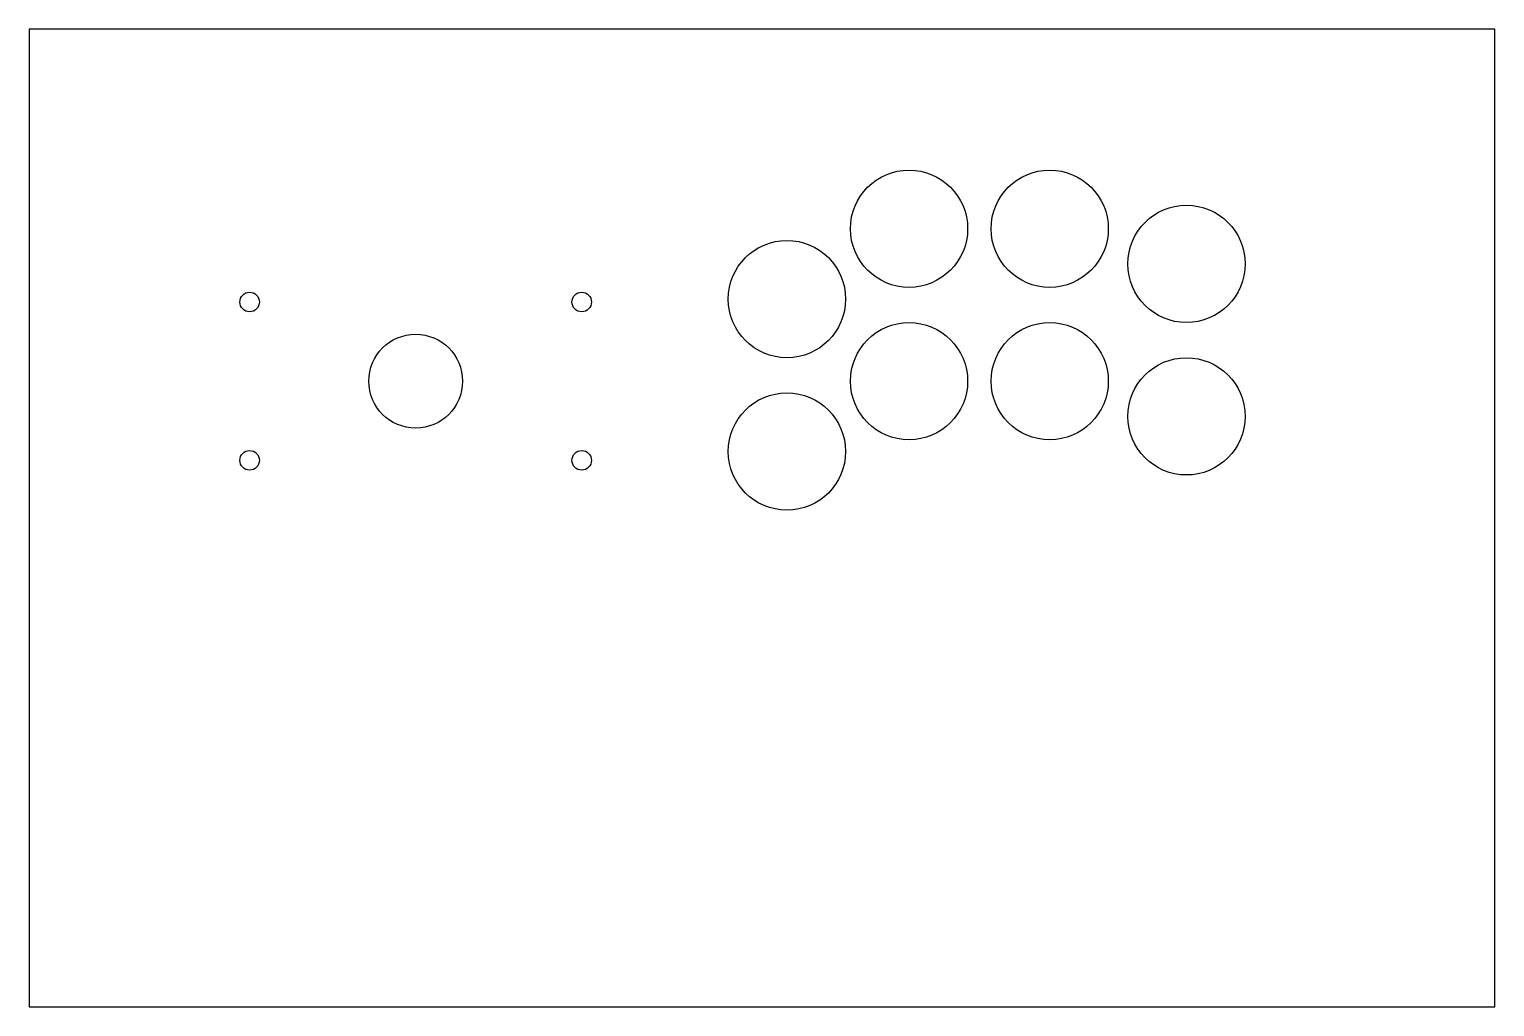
# Model space of a CAD drawing. Extents: x -188 to 188, y -125 to 125.
import ezdxf

# ---------------------------------------------------------------- set-up
doc = ezdxf.new("R2010")
doc.units = 0
doc.layers.get('0').update_dxf_attribs({"linetype": 'CONTINUOUS'})

msp = doc.modelspace()

# ---------------------------------------------------------------- linework, layer by layer
msp.add_lwpolyline([(187.5, 125), (-187.5, 125), (-187.5, -125), (187.5, -125)], close=True)
for centre, radius in [((37.625, 74), 15), ((73.625, 74), 15), ((108.625, 65), 15), ((6.375, 56), 15), ((-131.125, 55.25), 2.5), ((-46.125, 55.25), 2.5), ((37.625, 35), 15), ((73.625, 35), 15), ((-88.625, 35), 12), ((108.625, 26), 15), ((6.375, 17), 15), ((-131.125, 14.75), 2.5), ((-46.125, 14.75), 2.5)]:
    msp.add_circle(centre, radius)

doc.saveas('drawing.dxf')
